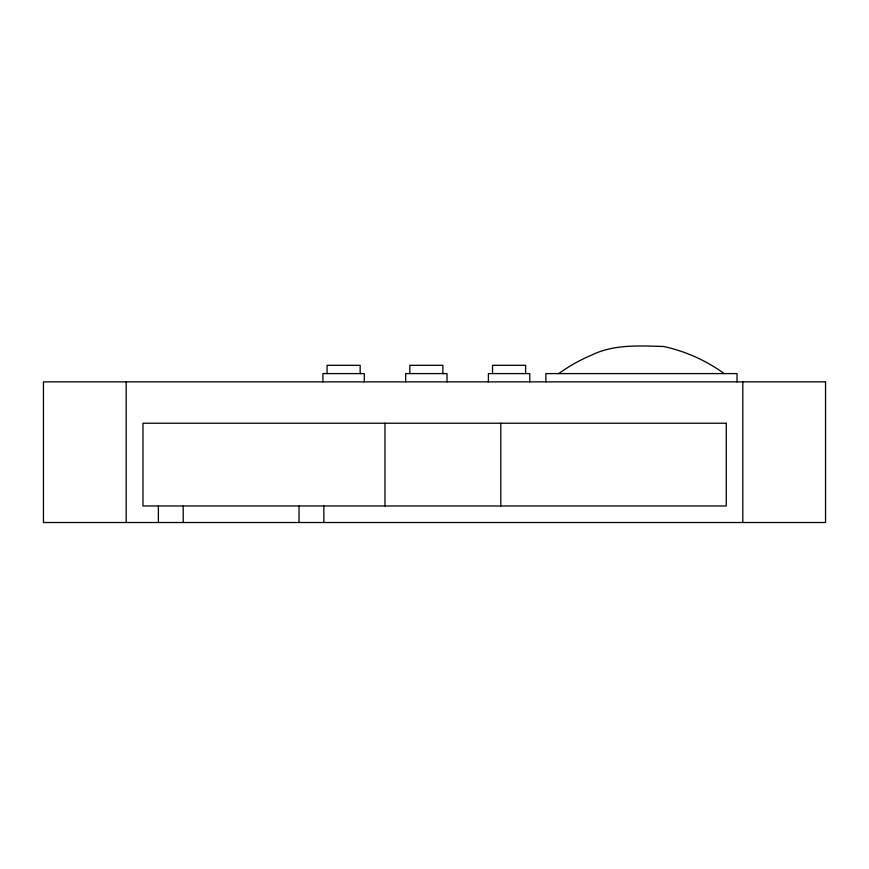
<?xml version="1.0" encoding="UTF-8"?>
<svg xmlns="http://www.w3.org/2000/svg" width="869" height="869" viewBox="0 0 869 869"><rect width="100%" height="100%" fill="white"/><g stroke="black" fill="none" stroke-linecap="round" stroke-linejoin="round"><path stroke-width="1.3" d="M558.724 373.594C568.76 366.316 579.623 360.2 591.039 355.367C613.644 344.059 638.997 345.851 663.536 346.481C685.348 351.174 706.149 360.472 724.192 373.594M742.81 381.871L742.81 522.519M737.031 381.871L737.031 373.594L545.884 373.594L545.884 381.871M529.764 381.871L529.764 373.594L488.4 373.594L488.4 381.871M525.626 373.594L525.626 365.317L492.527 365.317L492.527 373.594M500.805 423.236L500.805 505.975M447.024 381.871L447.024 373.594L405.66 373.594L405.66 381.871M442.886 373.594L442.886 365.317L409.799 365.317L409.799 373.594M384.978 423.236L384.978 505.975M364.285 381.871L364.285 373.594L322.92 373.594L322.92 381.871M360.157 373.594L360.157 365.317L327.059 365.317L327.059 373.594M323.855 505.975L323.855 522.519M299.034 505.975L299.034 522.519M183.207 505.975L183.207 522.519M158.386 505.975L158.386 522.519M126.19 381.871L126.19 522.519M825.55 381.871L43.45 381.871L43.45 522.519L825.55 522.519L825.55 381.871M726.267 423.236L142.972 423.236L142.972 505.975L726.267 505.975L726.267 423.236"/></g></svg>
